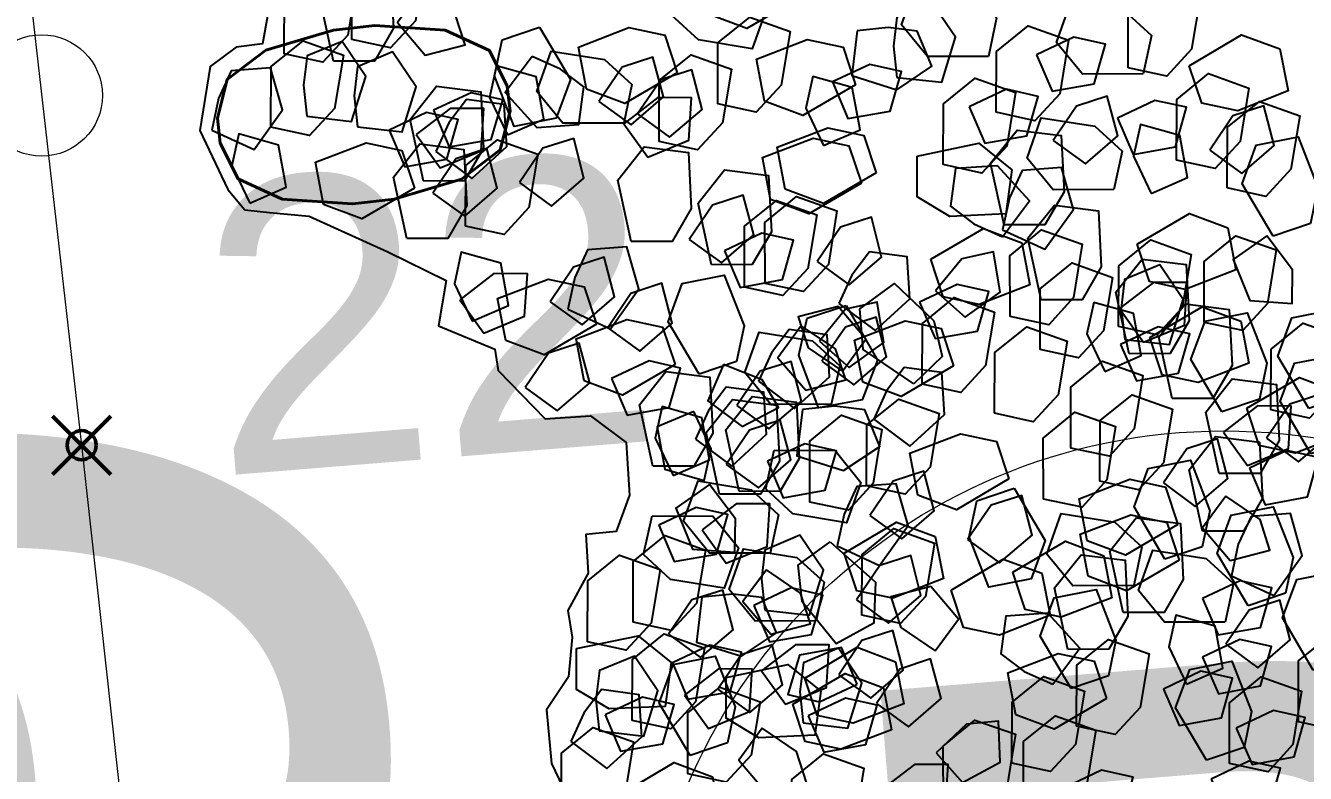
# Model space of a CAD drawing. Header units: metres. Extents: x 1851758 to 1852050, y 5187822 to 5188223.
# Drawn here: x 1851864.182 to 1851865.499, y 5187881.941 to 5187882.71 of the extents above; entities that cross this region are included whole.
import ezdxf
from ezdxf.enums import TextEntityAlignment as Align

# ---------------------------------------------------------------- set-up
doc = ezdxf.new("R2010")
doc.units = ezdxf.units.M
doc.header["$LTSCALE"] = 2.5
doc.header["$PDMODE"] = 35
doc.header["$PDSIZE"] = 0.03
doc.layers.get('0').update_dxf_attribs({"linetype": 'CONTINUOUS', "lineweight": 30})
for name, color, linetype, lineweight in [('CLO_LEG', 7, 'CONTINUOUS', 15), ('P', 7, 'CONTINUOUS', 50), ('PAR_COT', 150, 'CONTINUOUS', 20), ('PRO_PAR_COT_DA', 150, 'CONTINUOUS', 20), ('Z', 7, 'CONTINUOUS', 9)]:
    doc.layers.add(name, color=color, linetype=linetype, lineweight=lineweight)
doc.layers.add('N', color=1, linetype='CONTINUOUS', plot=False)
for name, color, linetype in [('PRO_VOI', 7, 'CONTINUOUS'), ('PRO_VOI_PLANCHETTES', 232, 'CONTINUOUS'), ('PRO_VOI_VEG', 81, 'CONTINUOUS')]:
    doc.layers.add(name, color=color, linetype=linetype)
doc.styles.add('ARIAL_B', font='arialbd.ttf', dxfattribs={"width": 1.1})
doc.styles.add('SIMPLEX', font='SIMPLEX.SHX', dxfattribs={"oblique": 27})
doc.styles.get("Standard").update_dxf_attribs({"font": 'arial.ttf'})

# ---------------------------------------------------------------- blocks, each defined once
blk = doc.blocks.new('TCPOINT')
blk.add_point((0, 0))
at = {"layer": 'N'}
blk.add_attdef('MAT', (0.2, 0.2), '', height=0.34, dxfattribs=at)
at = {"layer": 'Z', "style": 'SIMPLEX'}
blk.add_attdef('ALT', (0.2, -0.54), '', height=0.34, dxfattribs=at)
blk = doc.blocks.new('CLOLEG')
blk.add_circle((0, 0), 0.0625)
blk = doc.blocks.new('arbuste fleurs blanches')
at = {"layer": 'PRO_VOI_VEG', "color": 66}
blk.add_lwpolyline([(-0.2665, 1.3398), (-0.4243, 1.3223), (-0.4461, 1.372), (-0.4996, 1.4121), (-0.632, 1.3951), (-0.7322, 1.3053), (-0.7623, 1.2598), (-0.7528, 1.2092), (-0.7368, 1.1289), (-0.7612, 0.953), (-0.7834, 0.8206), (-0.8776, 0.8095), (-0.89, 0.6843), (-0.9305, 0.6653), (-0.9984, 0.5446), (-0.9657, 0.4566), (-0.9971, 0.3707), (-1.0994, 0.3328), (-1.1789, 0.3381), (-1.2027, 0.3963), (-1.2777, 0.369), (-1.3627, 0.3869), (-1.4134, 0.3629), (-1.4934, 0.3469), (-1.5718, 0.3706), (-1.6746, 0.3292), (-1.7674, 0.2455)], dxfattribs=at)
at = {"layer": 'PRO_VOI_VEG', "color": 254}
for points in [[(-0.6245, 1.3717), (-0.6381, 1.2767), (-0.5429, 1.244), (-0.4672, 1.292), (-0.4962, 1.3678), (-0.558, 1.3769)], [(-0.7684, 0.5637), (-0.7821, 0.4686), (-0.6868, 0.436), (-0.6111, 0.4839), (-0.6401, 0.5597), (-0.7019, 0.5688)], [(-0.3701, 0.5623), (-0.4219, 0.4955), (-0.3644, 0.4246), (-0.279, 0.4442), (-0.2984, 0.5105)], [(-0.2753, 0.3889), (-0.1552, 0.4241), (-0.0857, 0.3764), (-0.0904, 0.2883), (-0.2013, 0.2745), (-0.2692, 0.3078)], [(-1.0353, 0.2587), (-0.9827, 0.1962), (-0.9042, 0.2362), (-0.9054, 0.3207), (-0.9719, 0.3158)], [(-1.127, 0.2765), (-1.0917, 0.1564), (-1.1394, 0.0869), (-1.2275, 0.0916), (-1.2413, 0.2025), (-1.208, 0.2704)], [(-0.3478, 0.0588), (-0.4392, 0.1444), (-0.4334, 0.2285), (-0.3551, 0.2692), (-0.287, 0.1807), (-0.2812, 0.1053)], [(-1.5472, 0.2524), (-1.6099, 0.2002), (-1.5705, 0.1214), (-1.4859, 0.1221), (-1.4904, 0.1887)], [(-1.1411, 0.258), (-1.2039, 0.2058), (-1.1645, 0.127), (-1.0799, 0.1276), (-1.0844, 0.1942)], [(-1.5421, 0.1958), (-1.422, 0.231), (-1.3524, 0.1833), (-1.3572, 0.0952), (-1.468, 0.0814), (-1.536, 0.1147)], [(-0.7864, 0.2245), (-0.8675, 0.2342), (-0.8976, 0.1514), (-0.8389, 0.0904), (-0.7937, 0.1395)], [(-0.2956, 0.1554), (-0.243, 0.0929), (-0.1645, 0.1328), (-0.1657, 0.2174), (-0.2323, 0.2125)], [(-1.6928, 0.1731), (-1.6008, 0.0881), (-1.6061, 0.0039), (-1.6841, -0.0372), (-1.7529, 0.0508), (-1.7592, 0.1262)], [(-1.1253, 0.1693), (-1.1771, 0.1025), (-1.1196, 0.0316), (-1.0342, 0.0512), (-1.0537, 0.1175)], [(-1.4048, 0.1501), (-1.4676, 0.0979), (-1.4281, 0.0192), (-1.3435, 0.0198), (-1.3481, 0.0864)], [(-0.799, 0.1454), (-0.8317, 0.0586), (-0.7487, 0.008), (-0.6673, 0.0375), (-0.6789, 0.115), (-0.7353, 0.1364)], [(-0.0497, 0.1567), (-0.141, 0.1408), (-0.1425, 0.0436), (-0.0757, -0.0115), (-0.0149, 0.0378), (-0.025, 0.0972)], [(-0.6642, 0.0938), (-0.7413, 0.1209), (-0.7886, 0.0466), (-0.7447, -0.0256), (-0.6898, 0.0124)], [(-0.9515, 0.081), (-1.0143, 0.0287), (-0.9749, -0.05), (-0.8903, -0.0494), (-0.8948, 0.0172)], [(-0.5981, 0.017), (-0.6875, -0.0769), (-0.7746, -0.0701), (-0.816, 0.0113), (-0.7238, 0.0811), (-0.6456, 0.0865)], [(-0.8287, 0.0421), (-0.9234, 0.0258), (-0.9251, -0.0748), (-0.8561, -0.1321), (-0.7929, -0.0811), (-0.8033, -0.0195)], [(-0.6841, 0.049), (-0.7184, -0.0251), (-0.6489, -0.0793), (-0.5728, -0.0423), (-0.6055, 0.0159)], [(-0.7127, -0.1621), (-0.6748, -0.0427), (-0.5964, -0.0118), (-0.526, -0.065), (-0.5766, -0.1646), (-0.6422, -0.2023)], [(-1.0736, -0.0901), (-1.1268, -0.2034), (-1.2086, -0.2239), (-1.2714, -0.1619), (-1.2082, -0.0698), (-1.1383, -0.041)], [(-0.2615, -0.0353), (-0.1997, -0.1494), (-0.233, -0.2301), (-0.3232, -0.2444), (-0.3612, -0.1351), (-0.3422, -0.0591)], [(-1.4157, -0.1115), (-1.3243, -0.1971), (-1.3301, -0.2812), (-1.4084, -0.3218), (-1.4766, -0.2333), (-1.4824, -0.1579)], [(-1.4469, -0.1431), (-1.4309, -0.2345), (-1.3337, -0.2359), (-1.2786, -0.1692), (-1.3279, -0.1083), (-1.3874, -0.1185)], [(-1.3572, -0.12), (-1.2658, -0.2056), (-1.2716, -0.2897), (-1.3499, -0.3303), (-1.4181, -0.2419), (-1.4239, -0.1664)], [(-1.0879, -0.1246), (-0.996, -0.2096), (-1.0012, -0.2938), (-1.0792, -0.3349), (-1.148, -0.2468), (-1.1543, -0.1715)], [(-0.4569, -0.123), (-0.3656, -0.2086), (-0.3713, -0.2927), (-0.4496, -0.3333), (-0.5178, -0.2449), (-0.5236, -0.1694)], [(-0.1338, -0.1088), (-0.1966, -0.161), (-0.1571, -0.2398), (-0.0726, -0.2392), (-0.0771, -0.1725)], [(-0.1287, -0.1655), (-0.0086, -0.1302), (0.061, -0.1779), (0.0562, -0.266), (-0.0547, -0.2798), (-0.1226, -0.2465)], [(-1.6853, -0.1893), (-1.5651, -0.154), (-1.4956, -0.2017), (-1.5004, -0.2898), (-1.6112, -0.3036), (-1.6792, -0.2703)], [(-0.5169, -0.1505), (-0.5511, -0.2246), (-0.4816, -0.2788), (-0.4055, -0.2418), (-0.4383, -0.1836)], [(-0.8447, -0.4058), (-0.9361, -0.3203), (-0.9303, -0.2361), (-0.852, -0.1955), (-0.7838, -0.284), (-0.778, -0.3594)], [(0.0086, -0.2111), (-0.0542, -0.2633), (-0.0147, -0.3421), (0.0698, -0.3414), (0.0653, -0.2748)], [(-1.2273, -0.3613), (-1.1505, -0.3889), (-1.1026, -0.3149), (-1.1462, -0.2424), (-1.2013, -0.2801)], [(-0.3565, -0.247), (-0.3701, -0.3421), (-0.2749, -0.3747), (-0.1991, -0.3267), (-0.2281, -0.2509), (-0.29, -0.2418)], [(-1.0979, -0.3569), (-1.006, -0.4419), (-1.0113, -0.526), (-1.0893, -0.5671), (-1.158, -0.4791), (-1.1643, -0.4037)], [(-0.8597, -0.4215), (-0.9446, -0.5134), (-1.0288, -0.5082), (-1.0699, -0.4301), (-0.9819, -0.3614), (-0.9065, -0.3551)], [(-1.4273, -0.4233), (-1.4705, -0.4926), (-1.4083, -0.5549), (-1.3282, -0.5277), (-1.3535, -0.4659)], [(-1.0259, -0.4683), (-0.9345, -0.5539), (-0.9403, -0.638), (-1.0186, -0.6786), (-1.0868, -0.5901), (-1.0926, -0.5147)], [(-0.1978, -0.5191), (-0.1451, -0.5815), (-0.0666, -0.5416), (-0.0678, -0.457), (-0.1344, -0.462)], [(-0.3061, -0.5207), (-0.2147, -0.6063), (-0.2205, -0.6904), (-0.2988, -0.731), (-0.367, -0.6425), (-0.3728, -0.5671)], [(0.0763, -0.5188), (0.1682, -0.6038), (0.163, -0.688), (0.085, -0.7291), (0.0162, -0.641), (0.0099, -0.5657)], [(-0.2133, -0.7716), (-0.2798, -0.7194), (-0.351, -0.7764), (-0.332, -0.8619), (-0.2655, -0.8429)]]:
    blk.add_lwpolyline(points, close=True, dxfattribs=at)
at = {"layer": 'PRO_VOI_VEG'}
for points in [[(-0.746, 1.2537), (-0.6933, 1.1913), (-0.6148, 1.2312), (-0.616, 1.3158), (-0.6826, 1.3109)], [(-0.4311, 1.2735), (-0.311, 1.3088), (-0.2415, 1.261), (-0.2463, 1.173), (-0.3571, 1.1592), (-0.425, 1.1925)], [(-0.4602, 0.7855), (-0.4076, 0.7231), (-0.3291, 0.763), (-0.3303, 0.8476), (-0.3968, 0.8427)], [(-0.8485, 0.7456), (-0.7959, 0.6832), (-0.7173, 0.7231), (-0.7185, 0.8077), (-0.7851, 0.8028)], [(-0.2911, 0.783), (-0.3781, 0.8151), (-0.4281, 0.7318), (-0.3981, 0.6506), (-0.3207, 0.6627), (-0.2996, 0.7192)], [(-0.3685, 0.5631), (-0.4045, 0.683), (-0.3572, 0.7529), (-0.2691, 0.7486), (-0.2547, 0.6379), (-0.2875, 0.5698)], [(-0.5472, 0.7337), (-0.5747, 0.6569), (-0.5007, 0.609), (-0.4282, 0.6525), (-0.4659, 0.7076)], [(-0.3422, 0.541), (-0.3698, 0.4641), (-0.2958, 0.4163), (-0.2233, 0.4598), (-0.261, 0.5149)], [(-1.5821, 0.2548), (-1.5661, 0.1634), (-1.4689, 0.162), (-1.4138, 0.2287), (-1.4631, 0.2896), (-1.5226, 0.2794)], [(-1.3506, 0.1743), (-1.3782, 0.0975), (-1.3042, 0.0496), (-1.2317, 0.0932), (-1.2694, 0.1483)], [(-0.8593, 0.1739), (-0.8869, 0.097), (-0.8129, 0.0492), (-0.7404, 0.0927), (-0.7781, 0.1478)], [(-1.615, 0.0546), (-1.4948, 0.0899), (-1.4253, 0.0422), (-1.4301, -0.0459), (-1.5409, -0.0597), (-1.6088, -0.0264)], [(-1.238, -0.1087), (-1.274, 0.0112), (-1.2267, 0.081), (-1.1386, 0.0768), (-1.1241, -0.0339), (-1.157, -0.1021)], [(-0.5279, 0.1003), (-0.5555, 0.0235), (-0.4815, -0.0244), (-0.409, 0.0192), (-0.4467, 0.0742)], [(-0.0229, -0.1173), (-0.0589, 0.0026), (-0.0116, 0.0725), (0.0765, 0.0683), (0.091, -0.0425), (0.0581, -0.1106)], [(-1.4301, 0.0449), (-1.4577, -0.032), (-1.3837, -0.0798), (-1.3112, -0.0363), (-1.3489, 0.0188)], [(-0.7222, 0.0321), (-0.7497, -0.0448), (-0.6758, -0.0926), (-0.6032, -0.0491), (-0.641, 0.006)], [(-0.3706, -0.2508), (-0.2836, -0.2829), (-0.2336, -0.1996), (-0.2636, -0.1184), (-0.341, -0.1304), (-0.3621, -0.187)], [(-1.1724, -0.1759), (-1.1999, -0.2528), (-1.1259, -0.3006), (-1.0534, -0.2571), (-1.0911, -0.202)], [(-0.2121, -0.4432), (-0.2482, -0.3233), (-0.2009, -0.2535), (-0.1128, -0.2577), (-0.0983, -0.3684), (-0.1312, -0.4366)], [(0.0333, -0.4332), (-0.0027, -0.3133), (0.0446, -0.2435), (0.1326, -0.2477), (0.1471, -0.3585), (0.1143, -0.4266)], [(-0.9882, -0.36), (-1.0158, -0.4368), (-0.9418, -0.4847), (-0.8693, -0.4411), (-0.907, -0.386)], [(-0.5762, -0.5317), (-0.5236, -0.5942), (-0.4451, -0.5543), (-0.4463, -0.4697), (-0.5128, -0.4746)], [(-1.2238, -0.6127), (-1.1368, -0.6448), (-1.0868, -0.5615), (-1.1168, -0.4804), (-1.1942, -0.4924), (-1.2153, -0.5489)], [(-0.9817, -0.7148), (-1.0177, -0.5949), (-0.9704, -0.525), (-0.8823, -0.5292), (-0.8678, -0.64), (-0.9007, -0.7081)], [(-0.9115, -0.7603), (-0.8259, -0.669), (-0.7418, -0.6747), (-0.7012, -0.753), (-0.7896, -0.8212), (-0.8651, -0.827)], [(-0.9998, -0.9168), (-1.0358, -0.7969), (-0.9885, -0.7271), (-0.9004, -0.7313), (-0.8859, -0.842), (-0.9188, -0.9102)], [(-0.7619, -0.7129), (-0.7895, -0.7897), (-0.7155, -0.8375), (-0.643, -0.794), (-0.6807, -0.7389)], [(-1.1451, -0.877), (-1.0925, -0.9394), (-1.014, -0.8995), (-1.0152, -0.8149), (-1.0818, -0.8199)], [(-0.9667, -0.8581), (-1.0294, -0.9103), (-0.99, -0.9891), (-0.9054, -0.9884), (-0.9099, -0.9218)], [(-0.613, -0.8903), (-0.6405, -0.9672), (-0.5666, -1.015), (-0.494, -0.9715), (-0.5318, -0.9164)], [(-0.6181, -0.9866), (-0.5326, -0.8953), (-0.4484, -0.901), (-0.4078, -0.9793), (-0.4963, -1.0475), (-0.5717, -1.0533)], [(-1.0435, -0.9306), (-1.071, -1.0075), (-0.9971, -1.0553), (-0.9245, -1.0118), (-0.9622, -0.9567)], [(-1.0434, -1.1183), (-0.9578, -1.027), (-0.8737, -1.0327), (-0.8331, -1.111), (-0.9216, -1.1792), (-0.997, -1.185)]]:
    blk.add_lwpolyline(points, close=True, dxfattribs=at)
at = {"layer": 'PRO_VOI_VEG', "color": 9}
for points in [[(-0.584, 1.2565), (-0.4639, 1.2917), (-0.3944, 1.244), (-0.3992, 1.1559), (-0.51, 1.1422), (-0.5779, 1.1755)], [(-0.5411, 1.1923), (-0.5252, 1.1009), (-0.428, 1.0995), (-0.3729, 1.1662), (-0.4222, 1.2271), (-0.4816, 1.2169)], [(-0.3634, 1.1483), (-0.2433, 1.1836), (-0.1737, 1.1358), (-0.1785, 1.0478), (-0.2894, 1.034), (-0.3573, 1.0673)], [(-0.4551, 0.9457), (-0.5179, 0.8935), (-0.4785, 0.8147), (-0.3939, 0.8153), (-0.3984, 0.8819)], [(-0.6651, 0.8146), (-0.545, 0.8499), (-0.4755, 0.8022), (-0.4803, 0.7141), (-0.5911, 0.7003), (-0.659, 0.7336)], [(-0.2292, 0.7856), (-0.3142, 0.6936), (-0.3983, 0.6989), (-0.4394, 0.7769), (-0.3514, 0.8456), (-0.276, 0.8519)], [(-0.384, 0.4825), (-0.2639, 0.5178), (-0.1944, 0.4701), (-0.1991, 0.382), (-0.31, 0.3682), (-0.3779, 0.4015)], [(-0.8798, 0.4371), (-0.9426, 0.3849), (-0.9032, 0.3061), (-0.8186, 0.3068), (-0.8231, 0.3734)], [(-1.4131, 0.3297), (-1.293, 0.365), (-1.2235, 0.3173), (-1.2283, 0.2292), (-1.3391, 0.2154), (-1.407, 0.2487)], [(-1.7683, 0.2807), (-1.6482, 0.3159), (-1.5787, 0.2682), (-1.5835, 0.1801), (-1.6943, 0.1663), (-1.7622, 0.1996)], [(-1.3479, 0.2516), (-1.2278, 0.2868), (-1.1583, 0.2391), (-1.163, 0.1511), (-1.2739, 0.1373), (-1.3418, 0.1706)], [(-0.6212, 0.2287), (-0.5011, 0.2639), (-0.4316, 0.2162), (-0.4363, 0.1281), (-0.5472, 0.1144), (-0.6151, 0.1477)], [(-0.165, 0.1755), (-0.2278, 0.1233), (-0.1884, 0.0445), (-0.1038, 0.0451), (-0.1083, 0.1118)], [(-1.2441, 0.0231), (-1.3068, -0.0291), (-1.2674, -0.1079), (-1.1828, -0.1072), (-1.1873, -0.0406)], [(-0.2631, -0.0917), (-0.143, -0.0564), (-0.0735, -0.1041), (-0.0783, -0.1922), (-0.1891, -0.206), (-0.257, -0.1727)], [(-1.3385, -0.227), (-1.2757, -0.1748), (-1.3151, -0.096), (-1.3997, -0.0966), (-1.3952, -0.1633)], [(-0.9416, -0.1292), (-0.8215, -0.094), (-0.752, -0.1417), (-0.7568, -0.2297), (-0.8676, -0.2435), (-0.9355, -0.2102)], [(-0.548, -0.1259), (-0.6108, -0.1781), (-0.5714, -0.2569), (-0.4868, -0.2562), (-0.4913, -0.1896)], [(-0.7085, -0.1791), (-0.5884, -0.1439), (-0.5189, -0.1916), (-0.5236, -0.2797), (-0.6345, -0.2934), (-0.7024, -0.2601)], [(-1.1997, -0.1958), (-1.0796, -0.1606), (-1.01, -0.2083), (-1.0148, -0.2964), (-1.1257, -0.3101), (-1.1936, -0.2768)], [(-0.7235, -0.3392), (-0.6034, -0.304), (-0.5339, -0.3517), (-0.5387, -0.4397), (-0.6495, -0.4535), (-0.7174, -0.4202)], [(-0.5711, -0.3913), (-0.451, -0.3561), (-0.3814, -0.4038), (-0.3862, -0.4919), (-0.4971, -0.5056), (-0.565, -0.4723)], [(0.0367, -0.3996), (0.1568, -0.3643), (0.2263, -0.412), (0.2215, -0.5001), (0.1107, -0.5139), (0.0428, -0.4806)], [(-0.4795, -0.5328), (-0.3593, -0.4975), (-0.2898, -0.5452), (-0.2946, -0.6333), (-0.4054, -0.6471), (-0.4734, -0.6138)], [(-0.1173, -0.5494), (0.0028, -0.5141), (0.0723, -0.5619), (0.0676, -0.6499), (-0.0433, -0.6637), (-0.1112, -0.6304)], [(-1.4036, -0.5787), (-1.2834, -0.5434), (-1.2139, -0.5911), (-1.2187, -0.6792), (-1.3295, -0.693), (-1.3975, -0.6597)], [(-0.7958, -0.5869), (-0.6757, -0.5517), (-0.6062, -0.5994), (-0.6109, -0.6874), (-0.7218, -0.7012), (-0.7897, -0.6679)], [(-1.4743, -0.6244), (-1.3542, -0.5892), (-1.2847, -0.6369), (-1.2894, -0.725), (-1.4003, -0.7388), (-1.4682, -0.7055)], [(-0.1423, -0.6659), (-0.0221, -0.6307), (0.0474, -0.6784), (0.0426, -0.7664), (-0.0682, -0.7802), (-0.1362, -0.7469)], [(-1.2925, -0.6845), (-1.1724, -0.6492), (-1.1028, -0.6969), (-1.1076, -0.785), (-1.2185, -0.7988), (-1.2864, -0.7655)], [(-0.5543, -0.8823), (-0.4342, -0.8471), (-0.3646, -0.8948), (-0.3694, -0.9829), (-0.4803, -0.9966), (-0.5482, -0.9633)], [(-1.1537, -1.1196), (-1.0335, -1.0843), (-0.964, -1.132), (-0.9688, -1.2201), (-1.0796, -1.2339), (-1.1475, -1.2006)]]:
    blk.add_lwpolyline(points, close=True, dxfattribs=at)
at = {"layer": 'PRO_VOI_VEG', "color": 77}
for points in [[(-0.4169, 1.1719), (-0.3033, 1.2344), (-0.2223, 1.2017), (-0.2075, 1.1115), (-0.3165, 1.0728), (-0.3926, 1.0914)], [(-0.724, 0.9231), (-0.6104, 0.9856), (-0.5294, 0.9529), (-0.5146, 0.8627), (-0.6236, 0.824), (-0.6997, 0.8425)], [(-0.6005, 0.9239), (-0.4869, 0.9864), (-0.4059, 0.9537), (-0.3911, 0.8635), (-0.5001, 0.8248), (-0.5763, 0.8433)], [(-0.598, 0.4786), (-0.4844, 0.5411), (-0.4034, 0.5084), (-0.3886, 0.4182), (-0.4976, 0.3795), (-0.5738, 0.398)], [(-0.5966, 0.3068), (-0.483, 0.3693), (-0.402, 0.3366), (-0.3871, 0.2464), (-0.4962, 0.2077), (-0.5723, 0.2262)], [(-1.0287, 0.3041), (-0.9151, 0.3665), (-0.8341, 0.3338), (-0.8193, 0.2437), (-0.9283, 0.205), (-1.0045, 0.2235)], [(-1.0446, 0.1562), (-0.931, 0.2186), (-0.85, 0.1859), (-0.8352, 0.0958), (-0.9442, 0.0571), (-1.0204, 0.0756)], [(-1.0275, 0.1189), (-0.9139, 0.1814), (-0.8329, 0.1487), (-0.8181, 0.0585), (-0.9271, 0.0198), (-1.0033, 0.0384)], [(-1.4616, 0.1072), (-1.5134, 0.0404), (-1.4559, -0.0305), (-1.3705, -0.011), (-1.39, 0.0554)], [(-1.3685, -0.0304), (-1.4203, -0.0972), (-1.3629, -0.1681), (-1.2775, -0.1485), (-1.2969, -0.0822)], [(-0.3461, -0.247), (-0.2325, -0.1845), (-0.1515, -0.2172), (-0.1366, -0.3074), (-0.2457, -0.3461), (-0.3218, -0.3276)], [(-0.4722, -0.3645), (-0.3586, -0.302), (-0.2776, -0.3348), (-0.2628, -0.4249), (-0.3718, -0.4636), (-0.448, -0.4451)], [(-0.4436, -0.5241), (-0.4954, -0.591), (-0.4379, -0.6618), (-0.3525, -0.6423), (-0.372, -0.5759)], [(-1.1463, -0.6224), (-1.0326, -0.5599), (-0.9517, -0.5926), (-0.9368, -0.6828), (-1.0459, -0.7215), (-1.122, -0.7029)], [(-0.5903, -0.6805), (-0.4766, -0.6181), (-0.3957, -0.6508), (-0.3808, -0.7409), (-0.4899, -0.7796), (-0.566, -0.7611)], [(-1.0412, -0.7098), (-0.9275, -0.6473), (-0.8466, -0.68), (-0.8317, -0.7702), (-0.9408, -0.8089), (-1.0169, -0.7903)], [(-0.6261, -0.8017), (-0.678, -0.8685), (-0.6205, -0.9394), (-0.5351, -0.9198), (-0.5545, -0.8535)], [(-0.9051, -0.9017), (-0.9187, -0.9968), (-0.8235, -1.0295), (-0.7477, -0.9815), (-0.7767, -0.9057), (-0.8386, -0.8966)]]:
    blk.add_lwpolyline(points, close=True, dxfattribs=at)
at = {"layer": 'PRO_VOI_VEG', "color": 67}
for points in [[(-0.6197, 0.9379), (-0.7111, 1.0235), (-0.7053, 1.1076), (-0.627, 1.1482), (-0.5588, 1.0597), (-0.553, 0.9843)], [(-0.5325, 1.086), (-0.516, 0.9948), (-0.4188, 0.994), (-0.3641, 1.0611), (-0.4138, 1.1216), (-0.4732, 1.1111)], [(-0.2264, 1.0407), (-0.3033, 1.0682), (-0.3511, 0.9943), (-0.3076, 0.9217), (-0.2525, 0.9595)], [(-0.5207, 1.0217), (-0.5832, 0.9691), (-0.5433, 0.8906), (-0.4587, 0.8917), (-0.4636, 0.9583)], [(-0.6188, 0.8987), (-0.6458, 0.8217), (-0.5715, 0.7743), (-0.4993, 0.8183), (-0.5374, 0.8732)], [(-0.5347, 0.9169), (-0.5668, 0.8299), (-0.4835, 0.7798), (-0.4023, 0.8098), (-0.4144, 0.8872), (-0.4709, 0.9083)], [(-0.7815, 0.4984), (-0.8729, 0.5839), (-0.8671, 0.6681), (-0.7888, 0.7087), (-0.7206, 0.6202), (-0.7148, 0.5448)], [(-0.238, 0.4868), (-0.3294, 0.5724), (-0.3236, 0.6565), (-0.2453, 0.6971), (-0.1771, 0.6087), (-0.1713, 0.5332)], [(-0.3408, 0.6245), (-0.3679, 0.5474), (-0.2936, 0.5001), (-0.2213, 0.544), (-0.2594, 0.5989)], [(-0.9483, 0.602), (-0.9754, 0.525), (-0.9011, 0.4776), (-0.8288, 0.5216), (-0.8669, 0.5765)], [(-0.7642, 0.6032), (-0.7912, 0.5262), (-0.717, 0.4789), (-0.6447, 0.5228), (-0.6828, 0.5777)], [(-0.815, 0.32), (-0.9063, 0.4056), (-0.9006, 0.4897), (-0.8223, 0.5304), (-0.7541, 0.4419), (-0.7483, 0.3665)], [(-0.0463, 0.5381), (-0.0111, 0.4179), (-0.0588, 0.3484), (-0.1468, 0.3532), (-0.1606, 0.464), (-0.1273, 0.532)], [(-0.0183, 0.2902), (-0.1096, 0.3758), (-0.1039, 0.4599), (-0.0256, 0.5005), (0.0426, 0.412), (0.0484, 0.3366)], [(-0.7818, 0.4743), (-0.8088, 0.3972), (-0.7346, 0.3499), (-0.6623, 0.3939), (-0.7004, 0.4487)], [(-0.82, 0.2667), (-0.735, 0.3587), (-0.6508, 0.3534), (-0.6097, 0.2754), (-0.6978, 0.2066), (-0.7731, 0.2003)], [(-0.5601, 0.3653), (-0.5872, 0.2883), (-0.5129, 0.2409), (-0.4407, 0.2849), (-0.4787, 0.3397)], [(-0.8963, 0.2556), (-0.9485, 0.3184), (-1.0272, 0.2789), (-1.0266, 0.1943), (-0.96, 0.1989)], [(-0.157, 0.1283), (-0.2484, 0.2139), (-0.2426, 0.298), (-0.1643, 0.3386), (-0.0961, 0.2501), (-0.0903, 0.1747)], [(-1.6199, 0.304), (-1.652, 0.217), (-1.5687, 0.1669), (-1.4875, 0.1969), (-1.4995, 0.2743), (-1.5561, 0.2954)], [(-0.5619, 0.2893), (-0.6243, 0.2367), (-0.5844, 0.1581), (-0.4998, 0.1593), (-0.5048, 0.2259)], [(-0.3189, 0.0357), (-0.4102, 0.1213), (-0.4045, 0.2055), (-0.3262, 0.2461), (-0.258, 0.1576), (-0.2522, 0.0822)], [(-1.1314, 0.0214), (-1.1666, 0.1416), (-1.1189, 0.2111), (-1.0308, 0.2063), (-1.0171, 0.0955), (-1.0504, 0.0275)], [(-0.9497, 0.2356), (-0.9818, 0.1486), (-0.8985, 0.0985), (-0.8173, 0.1285), (-0.8293, 0.2059), (-0.8859, 0.227)], [(-0.602, 0.1901), (-0.4821, 0.2262), (-0.4123, 0.1789), (-0.4165, 0.0908), (-0.5272, 0.0763), (-0.5954, 0.1092)], [(-0.9823, 0.16), (-1.0094, 0.083), (-0.9351, 0.0356), (-0.8629, 0.0796), (-0.9009, 0.1345)], [(-0.8019, -0.0117), (-0.8372, 0.1084), (-0.7895, 0.178), (-0.7014, 0.1732), (-0.6876, 0.0623), (-0.7209, -0.0056)], [(-1.5771, 0.0606), (-1.4921, 0.1525), (-1.4079, 0.1473), (-1.3668, 0.0692), (-1.4548, 0.0005), (-1.5302, -0.0058)], [(-1.2583, 0.1306), (-1.3497, 0.1147), (-1.3511, 0.0175), (-1.2844, -0.0376), (-1.2235, 0.0117), (-1.2337, 0.0712)], [(-0.7297, -0.014), (-0.6529, -0.0416), (-0.605, 0.0324), (-0.6485, 0.1049), (-0.7036, 0.0672)], [(-0.118, 0.0509), (-0.1015, -0.0404), (-0.0043, -0.0412), (0.0504, 0.0259), (0.0007, 0.0865), (-0.0587, 0.0759)], [(-0.9258, 0.0739), (-0.8905, -0.0462), (-0.9382, -0.1158), (-1.0263, -0.111), (-1.0401, -0.0001), (-1.0068, 0.0678)], [(-1.166, 0.0193), (-1.2428, 0.0469), (-1.2906, -0.0271), (-1.2471, -0.0996), (-1.192, -0.0619)], [(-1.247, -0.0015), (-1.2304, -0.0927), (-1.1332, -0.0935), (-1.0785, -0.0264), (-1.1282, 0.0341), (-1.1877, 0.0236)], [(-0.5984, 0.0323), (-0.6305, -0.0547), (-0.5472, -0.1048), (-0.466, -0.0748), (-0.4781, 0.0026), (-0.5346, 0.0237)], [(-1.0071, -0.0269), (-0.8872, 0.0091), (-0.8174, -0.0381), (-0.8216, -0.1262), (-0.9324, -0.1407), (-1.0005, -0.1079)], [(-0.6541, -0.2303), (-0.7455, -0.1447), (-0.7397, -0.0606), (-0.6614, -0.02), (-0.5933, -0.1084), (-0.5874, -0.1839)], [(-1.4812, -0.0656), (-1.5581, -0.038), (-1.6059, -0.112), (-1.5624, -0.1845), (-1.5073, -0.1468)], [(-0.8063, -0.1042), (-0.8384, -0.1912), (-0.7551, -0.2412), (-0.674, -0.2112), (-0.686, -0.1338), (-0.7425, -0.1127)], [(-1.4301, -0.1487), (-1.4926, -0.2013), (-1.4527, -0.2798), (-1.3681, -0.2786), (-1.373, -0.212)], [(-0.9987, -0.153), (-1.0258, -0.2301), (-0.9515, -0.2774), (-0.8793, -0.2334), (-0.9173, -0.1786)], [(-1.3312, -0.1852), (-1.3583, -0.2623), (-1.284, -0.3096), (-1.2117, -0.2657), (-1.2498, -0.2108)], [(-1.3651, -0.2765), (-1.3922, -0.3535), (-1.3179, -0.4009), (-1.2457, -0.3569), (-1.2837, -0.3021)], [(-0.5237, -0.3128), (-0.4038, -0.2768), (-0.334, -0.3241), (-0.3382, -0.4122), (-0.4489, -0.4267), (-0.5171, -0.3938)], [(-0.1508, -0.2947), (-0.1779, -0.3717), (-0.1036, -0.419), (-0.0313, -0.3751), (-0.0694, -0.3202)], [(-0.0691, -0.4081), (-0.1315, -0.4607), (-0.0916, -0.5393), (-0.007, -0.5381), (-0.012, -0.4715)], [(-1.53, -0.4692), (-1.4101, -0.4332), (-1.3403, -0.4805), (-1.3445, -0.5686), (-1.4553, -0.583), (-1.5234, -0.5502)], [(-0.8639, -0.4857), (-0.744, -0.4497), (-0.6742, -0.4969), (-0.6784, -0.585), (-0.7891, -0.5995), (-0.8573, -0.5667)], [(-0.7472, -0.5099), (-0.6273, -0.4739), (-0.5574, -0.5211), (-0.5617, -0.6092), (-0.6724, -0.6237), (-0.7405, -0.5909)], [(-1.2206, -0.7276), (-1.312, -0.6421), (-1.3062, -0.5579), (-1.2279, -0.5173), (-1.1598, -0.6058), (-1.1539, -0.6812)], [(-0.5018, -0.5525), (-0.4853, -0.6438), (-0.3881, -0.6446), (-0.3334, -0.5775), (-0.3831, -0.517), (-0.4425, -0.5275)], [(-0.5139, -0.5474), (-0.5763, -0.6), (-0.5364, -0.6785), (-0.4518, -0.6773), (-0.4567, -0.6107)], [(-1.2217, -0.6515), (-1.1367, -0.5596), (-1.0525, -0.5648), (-1.0114, -0.6429), (-1.0995, -0.7116), (-1.1748, -0.7179)], [(-0.9046, -0.7893), (-0.9959, -0.7037), (-0.9901, -0.6196), (-0.9119, -0.579), (-0.8437, -0.6674), (-0.8379, -0.7429)], [(-0.8352, -0.7662), (-0.9265, -0.6806), (-0.9208, -0.5964), (-0.8425, -0.5558), (-0.7743, -0.6443), (-0.7685, -0.7197)], [(-0.4826, -0.6007), (-0.3912, -0.6863), (-0.397, -0.7704), (-0.4753, -0.811), (-0.5435, -0.7226), (-0.5493, -0.6471)], [(-0.0782, -0.6092), (-0.1053, -0.6862), (-0.031, -0.7336), (0.0412, -0.6896), (0.0032, -0.6347)], [(-0.4212, -0.6992), (-0.3013, -0.6632), (-0.2315, -0.7104), (-0.2357, -0.7985), (-0.3465, -0.813), (-0.4146, -0.7802)], [(-1.4221, -0.696), (-1.4845, -0.7486), (-1.4446, -0.8271), (-1.36, -0.8259), (-1.365, -0.7593)], [(-0.5871, -0.7868), (-0.5021, -0.6949), (-0.4179, -0.7001), (-0.3768, -0.7782), (-0.4649, -0.8469), (-0.5402, -0.8532)], [(-0.2102, -0.7843), (-0.1252, -0.6924), (-0.041, -0.6976), (0.0001, -0.7757), (-0.0879, -0.8444), (-0.1633, -0.8507)], [(-0.7509, -0.8439), (-0.8277, -0.8163), (-0.8756, -0.8903), (-0.832, -0.9628), (-0.7769, -0.9251)], [(-1.1684, -0.834), (-1.2308, -0.8866), (-1.1909, -0.9652), (-1.1063, -0.964), (-1.1113, -0.8974)], [(-0.565, -0.8338), (-0.4737, -0.9193), (-0.4794, -1.0035), (-0.5577, -1.0441), (-0.6259, -0.9556), (-0.6317, -0.8802)], [(-1.2833, -0.961), (-1.1983, -0.8691), (-1.1142, -0.8743), (-1.073, -0.9524), (-1.1611, -1.0211), (-1.2365, -1.0274)], [(-0.9547, -0.9525), (-0.8697, -0.8606), (-0.7855, -0.8658), (-0.7444, -0.9438), (-0.8324, -1.0126), (-0.9078, -1.0189)], [(-0.5295, -0.956), (-0.4445, -0.8641), (-0.3603, -0.8693), (-0.3192, -0.9474), (-0.4072, -1.0161), (-0.4826, -1.0224)], [(-1.0828, -0.8926), (-1.1453, -0.9452), (-1.1053, -1.0237), (-1.0208, -1.0226), (-1.0257, -0.956)], [(-0.6824, -0.8742), (-0.7449, -0.9268), (-0.7049, -1.0053), (-0.6204, -1.0042), (-0.6253, -0.9376)], [(-1.2767, -1.0085), (-1.1568, -0.9725), (-1.0869, -1.0198), (-1.0912, -1.1079), (-1.2019, -1.1223), (-1.2701, -1.0895)], [(-1.3179, -0.9814), (-1.3803, -1.034), (-1.3404, -1.1125), (-1.2558, -1.1113), (-1.2608, -1.0447)], [(-1.2031, -1.0006), (-1.2655, -1.0532), (-1.2256, -1.1318), (-1.141, -1.1306), (-1.146, -1.064)]]:
    blk.add_lwpolyline(points, close=True, dxfattribs=at)
at = {"layer": 'PRO_VOI_VEG', "color": 66}
for points in [[(-0.513, 0.9656), (-0.5648, 0.8987), (-0.5074, 0.8279), (-0.422, 0.8474), (-0.4414, 0.9138)], [(-0.8134, 0.7828), (-0.8653, 0.7159), (-0.8078, 0.6451), (-0.7224, 0.6646), (-0.7418, 0.731)], [(-1.4333, 0.3476), (-1.3715, 0.2336), (-1.4048, 0.1528), (-1.495, 0.1385), (-1.533, 0.2478), (-1.514, 0.3238)], [(-1.0314, 0.1817), (-1.0979, 0.234), (-1.1691, 0.177), (-1.1501, 0.0915), (-1.0836, 0.1105)], [(-1.4022, 0.0353), (-1.3405, -0.0787), (-1.3737, -0.1595), (-1.4639, -0.1737), (-1.5019, -0.0645), (-1.4829, 0.0116)], [(-1.0774, -0.1065), (-1.0911, -0.2016), (-0.9958, -0.2342), (-0.9201, -0.1862), (-0.9491, -0.1104), (-1.0109, -0.1013)], [(-1.5348, -0.3354), (-1.5866, -0.4022), (-1.5292, -0.4731), (-1.4438, -0.4536), (-1.4632, -0.3872)], [(-0.5271, -0.5696), (-0.4134, -0.5071), (-0.3324, -0.5398), (-0.3176, -0.63), (-0.4266, -0.6687), (-0.5028, -0.6502)], [(-0.8342, -0.8184), (-0.7205, -0.7559), (-0.6395, -0.7887), (-0.6247, -0.8788), (-0.7337, -0.9175), (-0.8099, -0.899)], [(-0.7107, -0.8176), (-0.597, -0.7551), (-0.5161, -0.7879), (-0.5012, -0.878), (-0.6103, -0.9167), (-0.6864, -0.8982)]]:
    blk.add_lwpolyline(points, close=True, dxfattribs=at)

msp = doc.modelspace()

# ---------------------------------------------------------------- hatches: boundary and pattern name
at = {"layer": 'PRO_VOI_PLANCHETTES'}
h = msp.add_hatch(color=256, dxfattribs=at)
h.dxf.hatch_style = 1
edge = h.paths.add_edge_path()
edge.add_arc((1851926.4252, 5187498.2076), 386.6253, 94.068008, 99.380647, ccw=False)
edge.add_line((1851898.9978, 5187883.8588), (1851897.6403, 5187902.7554))
edge.add_line((1851897.6403, 5187902.7554), (1851897.6702, 5187902.7575))
edge.add_line((1851897.6702, 5187902.7575), (1851899.0298, 5187883.831))
edge.add_line((1851899.0298, 5187883.831), (1851899.001, 5187883.8289))
edge.add_arc((1851926.4252, 5187498.2076), 386.5953, 94.067849, 99.380857)
edge.add_line((1851863.4115, 5187879.6328), (1851863.408, 5187879.6626))
h = msp.add_hatch(color=256, dxfattribs=at)
h.dxf.hatch_style = 1
edge = h.paths.add_edge_path()
edge.add_arc((1851926.4252, 5187498.2076), 385.1553, 94.067373, 99.391014, ccw=False)
edge.add_line((1851899.1063, 5187882.3928), (1851938.5438, 5187885.1975))
edge.add_line((1851938.5438, 5187885.1975), (1851938.7524, 5187882.2942))
edge.add_line((1851938.7524, 5187882.2942), (1851938.7225, 5187882.2918))
edge.add_line((1851938.7225, 5187882.2918), (1851938.5161, 5187885.1654))
edge.add_line((1851938.5161, 5187885.1654), (1851899.1052, 5187882.3626))
edge.add_arc((1851926.4252, 5187498.2076), 385.1253, 94.067849, 99.391226)
edge.add_line((1851863.5824, 5187878.1711), (1851863.5789, 5187878.2009))

# ---------------------------------------------------------------- linework, layer by layer
at = {"layer": 'CLO_LEG', "flags": 128}
msp.add_lwpolyline([(1851977.7388, 5187951.8867), (1851978.2601, 5187947.3883), (1851966.8096, 5187945.8048), (1851954.0429, 5187944.6228), (1851949.2974, 5187943.9857), (1851940.9256, 5187943.3518), (1851925.9141, 5187942.038), (1851910.5772, 5187940.7743), (1851894.403, 5187938.9631), (1851878.9134, 5187938.0087), (1851863.8353, 5187936.8862), (1851858.3142, 5187936.2978), (1851859.6111, 5187922.8235), (1851861.6242, 5187905.1582), (1851863.1461, 5187891.8663), (1851864.24, 5187882.2784), (1851864.6238, 5187878.7868), (1851868.8953, 5187879.1616), (1851886.9294, 5187880.4333), (1851898.2976, 5187881.4051)], dxfattribs=at)
at = {"layer": 'PAR_COT'}
msp.add_circle((1851865.4156, 5187881.6931), 0.6, dxfattribs=at)
at = {"layer": 'PRO_VOI', "color": 34, "flags": 128}
msp.add_lwpolyline([(1851898.1914, 5187884.6027, 0.030026), (1851863.484, 5187879.6752)], format="xyb", dxfattribs=at)
at = {"layer": 'PRO_VOI_PLANCHETTES', "flags": 128}
for points in [[(1851863.408, 5187879.6626, -0.023185), (1851898.9978, 5187883.8588), (1851897.6403, 5187902.7554), (1851897.6702, 5187902.7575), (1851899.0298, 5187883.831), (1851899.001, 5187883.8289, 0.023187), (1851863.4115, 5187879.6328)], [(1851863.5789, 5187878.2009, -0.023233), (1851899.1063, 5187882.3928), (1851938.5438, 5187885.1975), (1851938.7524, 5187882.2942), (1851938.7225, 5187882.2918), (1851938.5161, 5187885.1654), (1851899.1052, 5187882.3626, 0.023232), (1851863.5824, 5187878.1711)]]:
    msp.add_lwpolyline(points, format="xyb", close=True, dxfattribs=at)

# ---------------------------------------------------------------- block references
at = {"layer": 'CLO_LEG', "rotation": 276.5084850012862}
msp.add_blockref('CLOLEG', (1851864.1989, 5187882.6384), dxfattribs=at)
at = {"layer": 'P'}
ref = msp.add_blockref('TCPOINT', (1851864.24, 5187882.2784, 298.9), dxfattribs=dict(at, rotation=301.9002445867005))
ref.add_attrib('MAT', '22', (1851864.3777, 5187882.2464, 298.9), dxfattribs={"layer": 'N', "height": 0.3, "rotation": 4.6408})
ref.add_attrib('ALT', '298.90', dxfattribs={"layer": 'Z', "height": 0.3, "rotation": 276.2732, "style": 'SIMPLEX'}).set_placement((1851864.539, 5187883.913, 298.9), align=Align.TOP_LEFT)
at = {"layer": 'PRO_VOI_VEG', "xscale": 0.5, "yscale": 0.5, "rotation": 73.42673142394756}
msp.add_blockref('arbuste fleurs blanches', (1851865.1203, 5187882.7063), dxfattribs=at)

# ---------------------------------------------------------------- texts
at = {"layer": 'PAR_COT', "style": 'ARIAL_B', "width": 1.1}
msp.add_text('B', height=0.72, rotation=4.6408, dxfattribs=at).set_placement((1851865.4156, 5187881.6931), align=Align.MIDDLE)
at = {"layer": 'PRO_PAR_COT_DA', "insert": (1851864.0789, 5187881.584), "char_height": 1, "attachment_point": 5, "rotation": 276.6663}
msp.add_mtext('\\A1;4.60m', dxfattribs=at)

doc.saveas('drawing.dxf')
